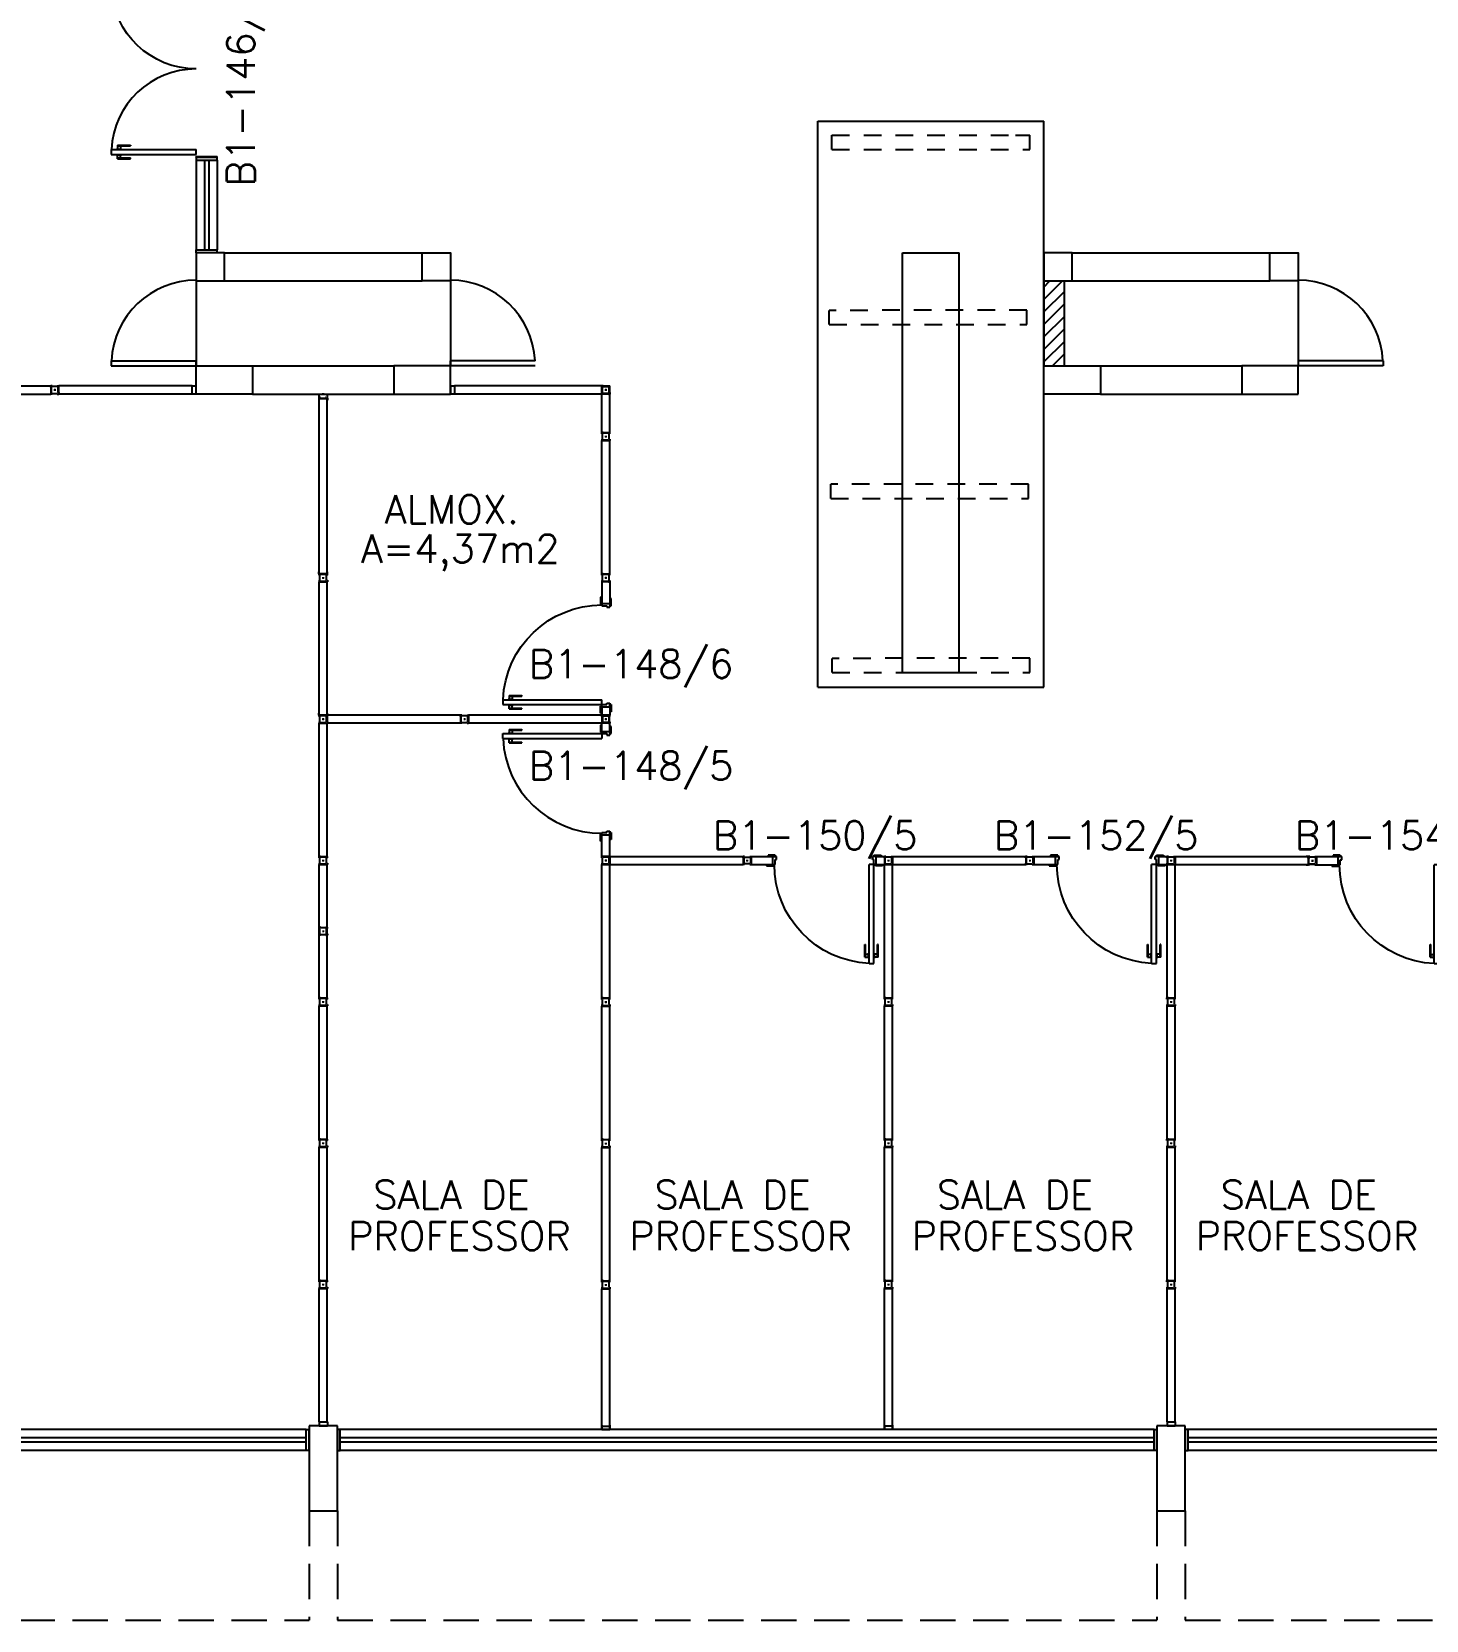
# Model space of a CAD drawing. Header units: millimetres. Extents: x 4436 to 4619, y 1272 to 1428.
# Drawn here: x 4582.28 to 4592.15, y 1329.53 to 1340.77 of the extents above; entities that cross this region are included whole.
import ezdxf

# ---------------------------------------------------------------- set-up
doc = ezdxf.new("R2010")
doc.units = ezdxf.units.MM
doc.linetypes.add('HIDDEN', pattern=[0.375, 0.25, -0.125])
doc.linetypes.add('HIDDEN2', pattern=[0.1875, 0.125, -0.0625])
for name, color, linetype in [('ALV', 2, 'Continuous'), ('ALVV', 1, 'Continuous'), ('BANCADA', 2, 'Continuous'), ('DIV', 2, 'Continuous'), ('DIV2', 2, 'Continuous'), ('ENDEREÇO', 2, 'Continuous'), ('ESTR', 3, 'Continuous'), ('JAN', 1, 'Continuous'), ('JANELA', 1, 'Continuous'), ('MACANETA', 2, 'Continuous'), ('PORTA', 2, 'Continuous'), ('PROJ', 1, 'HIDDEN'), ('TEXTO', 2, 'Continuous'), ('ÁREA', 2, 'Continuous')]:
    doc.layers.add(name, color=color, linetype=linetype)
doc.styles.add('UNB1-100', font='simplex.shx', dxfattribs={"height": 0.2})

# ---------------------------------------------------------------- blocks, each defined once
blk = doc.blocks.new('DIV10')
for p, q in [((-0.0051, 0), (0.0051, 0)), ((0, -0.0051), (0, 0.0051)), ((0.0285, 0.0285), (0.9715, 0.0285)), ((0.0285, -0.0285), (0.0285, 0.0285)), ((0.9715, -0.0285), (0.9715, 0.0285)), ((0.9949, 0), (1.0051, 0)), ((1, -0.0051), (1, 0.0051)), ((0.0285, -0.0285), (0.9715, -0.0285))]:
    blk.add_line(p, q)
blk = doc.blocks.new('IMTT')
for p, q in [((-0.005, 0), (0.005, 0)), ((0.029, 0.029), (0, 0.029)), ((0, -0.028), (0, 0.029)), ((0.029, -0.028), (0, -0.028))]:
    blk.add_line(p, q)
blk = doc.blocks.new('MTT')
for p, q in [((-0.029, 0.018), (-0.029, 0.029)), ((-0.019, 0.029), (-0.029, 0.029)), ((-0.024, 0.018), (-0.029, 0.018)), ((-0.024, 0.018), (-0.024, -0.019)), ((-0.019, 0.024), (-0.019, 0.029)), ((-0.019, 0.024), (0.018, 0.024)), ((-0.005, 0), (0.005, 0)), ((0, -0.005), (0, 0.005)), ((0.018, 0.024), (0.018, 0.029)), ((0.018, 0.029), (0.029, 0.029)), ((0.024, 0.018), (0.029, 0.018)), ((0.024, 0.018), (0.024, -0.019)), ((0.029, 0.018), (0.029, 0.029)), ((-0.029, -0.019), (-0.024, -0.019)), ((-0.029, -0.019), (-0.029, -0.029)), ((-0.019, -0.029), (-0.029, -0.029)), ((0.018, -0.024), (-0.019, -0.024)), ((-0.019, -0.024), (-0.019, -0.029)), ((0.018, -0.024), (0.018, -0.029)), ((0.018, -0.029), (0.029, -0.029)), ((0.029, -0.019), (0.024, -0.019)), ((0.029, -0.019), (0.029, -0.029))]:
    blk.add_line(p, q)
blk = doc.blocks.new('DIV12')
for p, q in [((-0.0051, 0), (0.0051, 0)), ((0, -0.0051), (0, 0.0051)), ((0.0285, 0.0285), (1.1715, 0.0285)), ((0.0285, -0.0285), (0.0285, 0.0285)), ((1.1715, -0.0285), (1.1715, 0.0285)), ((1.1949, 0), (1.2051, 0)), ((1.2, -0.0051), (1.2, 0.0051)), ((0.0285, -0.0285), (1.1715, -0.0285))]:
    blk.add_line(p, q)
blk = doc.blocks.new('DOOR70')
at = {"layer": 'MACANETA', "color": 1}
for p, q in [((-0.015, -0.565), (-0.01, -0.565)), ((-0.015, -0.655), (-0.015, -0.565)), ((-0.015, -0.655), (0.012, -0.655)), ((-0.01, -0.655), (-0.01, -0.565)), ((-0.01, -0.635), (0.012, -0.635)), ((0.012, -0.663), (0.012, -0.628)), ((0.012, -0.628), (0.015, -0.628)), ((0.012, -0.663), (0.015, -0.663)), ((0.053, -0.628), (0.05, -0.628)), ((0.053, -0.663), (0.05, -0.663)), ((0.053, -0.663), (0.053, -0.628)), ((0.075, -0.635), (0.053, -0.635)), ((0.08, -0.655), (0.053, -0.655)), ((0.08, -0.565), (0.075, -0.565)), ((0.075, -0.655), (0.075, -0.565)), ((0.08, -0.655), (0.08, -0.565))]:
    blk.add_line(p, q, dxfattribs=at)
at = {"layer": 'PORTA'}
for p, q in [((0.015, -0.7), (0.015, 0)), ((0.015, 0), (0.05, 0)), ((0.05, -0.7), (0.05, 0)), ((0.05, -0.7), (0.015, -0.7))]:
    blk.add_line(p, q, dxfattribs=at)
at = {"layer": 'PORTA', "color": 1}
blk.add_arc((0.02, 0), 0.7, 272.4563, 0, dxfattribs=at)
blk = doc.blocks.new('DOOR-60')
at = {"layer": 'MACANETA', "color": 1}
for p, q in [((-0.08, -0.555), (-0.08, -0.465)), ((-0.08, -0.465), (-0.075, -0.465)), ((-0.08, -0.555), (-0.053, -0.555)), ((-0.075, -0.555), (-0.075, -0.465)), ((-0.075, -0.535), (-0.053, -0.535)), ((-0.053, -0.528), (-0.05, -0.528)), ((-0.053, -0.563), (-0.053, -0.528)), ((-0.012, -0.528), (-0.015, -0.528)), ((-0.012, -0.563), (-0.012, -0.528)), ((0.01, -0.535), (-0.012, -0.535)), ((0.015, -0.555), (-0.012, -0.555)), ((0.01, -0.555), (0.01, -0.465)), ((0.015, -0.465), (0.01, -0.465)), ((0.015, -0.555), (0.015, -0.465)), ((-0.053, -0.563), (-0.05, -0.563)), ((-0.012, -0.563), (-0.015, -0.563))]:
    blk.add_line(p, q, dxfattribs=at)
at = {"layer": 'PORTA'}
for p, q in [((-0.05, -0.6), (-0.05, 0)), ((-0.015, 0), (-0.05, 0)), ((-0.015, -0.6), (-0.015, 0)), ((-0.05, -0.6), (-0.015, -0.6))]:
    blk.add_line(p, q, dxfattribs=at)
at = {"layer": 'PORTA', "color": 1}
blk.add_arc((-0.02, 0), 0.6, 180, 267.134, dxfattribs=at)

msp = doc.modelspace()

# ---------------------------------------------------------------- hatches: boundary and pattern name
at = {"layer": 'ALV'}
h = msp.add_hatch(dxfattribs=at)
h.set_pattern_fill('ANSI31', color=1, scale=0.5, style=0)
h.set_pattern_definition([(45, (4454.40055, 1309.63415), (-0.044194174, 0.044194174), [])])
h.paths.add_polyline_path([(4589.58956, 1339.00845), (4589.44441, 1339.00845), (4589.44441, 1338.40845), (4589.58956, 1338.40845)])

# ---------------------------------------------------------------- linework, layer by layer
for p, q in [((4586.34441, 1331.90185), (4586.34441, 1331.91205)), ((4588.34441, 1331.90335), (4588.34441, 1331.91355)), ((4586.33931, 1331.90695), (4586.34951, 1331.90695)), ((4588.33931, 1331.90845), (4588.34951, 1331.90845))]:
    msp.add_line(p, q)
for p, q in [((4583.44432, 1339.88844), (4583.59432, 1339.88844)), ((4583.44432, 1339.88345), (4583.44432, 1339.88844)), ((4583.44432, 1339.88345), (4583.59432, 1339.88345)), ((4583.59432, 1339.88345), (4583.59432, 1339.88844)), ((4583.59432, 1339.20845), (4583.44432, 1339.20845)), ((4583.64441, 1339.20845), (4585.04441, 1339.20845)), ((4583.64441, 1339.20845), (4585.04441, 1339.20845)), ((4589.64441, 1339.20845), (4591.04441, 1339.20845)), ((4583.64441, 1339.00845), (4585.04441, 1339.00845)), ((4583.64441, 1339.00845), (4585.04441, 1339.00845)), ((4589.44441, 1338.40845), (4589.44441, 1339.00845)), ((4589.44441, 1338.40845), (4589.44441, 1339.00845)), ((4589.64441, 1339.00845), (4591.04441, 1339.00845)), ((4583.84441, 1338.40845), (4584.84441, 1338.40845)), ((4583.84441, 1338.40845), (4584.84441, 1338.40845)), ((4589.84441, 1338.40845), (4590.84441, 1338.40845)), ((4583.84441, 1338.20845), (4584.84441, 1338.20845)), ((4583.84441, 1338.20845), (4584.84441, 1338.20845)), ((4589.84441, 1338.20845), (4590.84441, 1338.20845)), ((4584.24441, 1330.73345), (4584.24441, 1330.88345)), ((4584.24441, 1330.73345), (4584.24441, 1330.88345)), ((4584.44441, 1330.88345), (4584.44441, 1330.73345)), ((4584.44441, 1330.88345), (4584.44441, 1330.73345)), ((4590.24441, 1330.73345), (4590.24441, 1330.88345)), ((4590.44441, 1330.88345), (4590.44441, 1330.73345))]:
    msp.add_line(p, q, dxfattribs=at)
at = {"layer": 'ALV', "color": 2}
msp.add_line((4589.44441, 1339.00845), (4589.44441, 1338.40845), dxfattribs=at)
msp.add_line((4589.44441, 1339.00845), (4589.44441, 1338.40845), dxfattribs=at)
msp.add_line((4589.44441, 1339.00845), (4589.44441, 1338.40845), dxfattribs=at)
msp.add_line((4589.44441, 1339.00845), (4589.44441, 1338.40845), dxfattribs=at)
at = {"layer": 'ALV', "linetype": 'ByBlock'}
msp.add_line((4589.58956, 1338.40845), (4589.58956, 1339.00845), dxfattribs=at)
at = {"layer": 'BANCADA', "linetype": 'ByBlock'}
for p, q in [((4587.84441, 1336.13522), (4587.84441, 1340.13881)), ((4587.84441, 1336.13881), (4587.84441, 1340.13881)), ((4587.84441, 1340.13881), (4589.44441, 1340.13881)), ((4587.84441, 1340.13881), (4589.44441, 1340.13881)), ((4587.84441, 1340.13881), (4589.44441, 1340.13881)), ((4589.44441, 1336.13522), (4589.44441, 1340.13881)), ((4589.44441, 1336.13881), (4589.44441, 1340.13881)), ((4587.84441, 1336.13522), (4587.84441, 1340.00845)), ((4587.84441, 1336.13881), (4587.84441, 1340.00845)), ((4589.44441, 1336.13522), (4589.44441, 1340.00845)), ((4589.44441, 1336.13881), (4589.44441, 1340.00845)), ((4588.44441, 1336.23881), (4588.44441, 1339.20845)), ((4588.44441, 1336.23883), (4588.44441, 1339.20845)), ((4588.44441, 1336.23881), (4588.44441, 1339.20845)), ((4588.84441, 1336.23881), (4588.84441, 1339.20845)), ((4588.84441, 1336.23883), (4588.84441, 1339.20845)), ((4588.84441, 1336.23881), (4588.84441, 1339.20845)), ((4588.44441, 1336.23883), (4588.84441, 1336.23883)), ((4588.44441, 1336.23883), (4588.84441, 1336.23883)), ((4588.44441, 1336.23881), (4588.84441, 1336.23881)), ((4588.44441, 1336.23881), (4588.84441, 1336.23881)), ((4587.84441, 1336.13522), (4589.44441, 1336.13522)), ((4587.84441, 1336.13522), (4589.44441, 1336.13522))]:
    msp.add_line(p, q, dxfattribs=at)
at = {"layer": 'BANCADA'}
msp.add_line((4588.44441, 1339.20845), (4588.84441, 1339.20845), dxfattribs=at)
msp.add_line((4588.44441, 1339.20845), (4588.84441, 1339.20845), dxfattribs=at)
at = {"layer": 'DEFPOINTS', "color": 0, "linetype": 'ByBlock'}
for p in [(4591.24441, 1338.20845), (4590.34441, 1330.90845), (4590.34441, 1330.90845), (4590.34441, 1330.90845)]:
    msp.add_point(p, dxfattribs=at)
at = {"layer": 'DIV'}
for p, q in [((4585.24951, 1338.23695), (4585.23931, 1338.23695)), ((4585.24441, 1338.24205), (4585.24441, 1338.23185)), ((4585.27291, 1338.26545), (4585.27291, 1338.20845))]:
    msp.add_line(p, q, dxfattribs=at)
at = {"layer": 'DIV2'}
for p, q in [((4584.34951, 1338.20845), (4584.33931, 1338.20845)), ((4584.34951, 1338.20845), (4584.33931, 1338.20845)), ((4584.34441, 1338.20335), (4584.34441, 1338.21355)), ((4584.34441, 1338.20335), (4584.34441, 1338.21355)), ((4586.31591, 1338.26545), (4585.27291, 1338.26545)), ((4586.31591, 1338.20845), (4585.27291, 1338.20845)), ((4586.37291, 1338.20845), (4586.27291, 1338.20845)), ((4586.31591, 1338.26545), (4586.31591, 1338.20845)), ((4586.31591, 1337.93695), (4586.31591, 1338.26545)), ((4586.31591, 1338.26545), (4586.37291, 1338.26545)), ((4586.31591, 1338.25545), (4586.31591, 1338.26545)), ((4586.32591, 1338.26545), (4586.31591, 1338.26545)), ((4586.31591, 1338.26545), (4586.37291, 1338.26545)), ((4586.31591, 1338.25545), (4586.32091, 1338.25545)), ((4586.31591, 1338.21845), (4586.31591, 1338.20845)), ((4586.32091, 1338.21845), (4586.31591, 1338.21845)), ((4586.32591, 1338.20845), (4586.31591, 1338.20845)), ((4586.32091, 1338.21845), (4586.32091, 1338.25545)), ((4586.32591, 1338.26045), (4586.32591, 1338.26545)), ((4586.36291, 1338.26045), (4586.32591, 1338.26045)), ((4586.32591, 1338.21345), (4586.32591, 1338.20845)), ((4586.32591, 1338.21345), (4586.36291, 1338.21345)), ((4586.34951, 1338.23695), (4586.33931, 1338.23695)), ((4586.33931, 1338.23695), (4586.34951, 1338.23695)), ((4586.33947, 1338.23695), (4586.34936, 1338.23695)), ((4586.34441, 1338.24205), (4586.34441, 1338.23185)), ((4586.34441, 1338.23185), (4586.34441, 1338.24205)), ((4586.34441, 1338.24189), (4586.34441, 1338.23201)), ((4586.36291, 1338.26545), (4586.37291, 1338.26545)), ((4586.36291, 1338.26045), (4586.36291, 1338.26545)), ((4586.36291, 1338.21345), (4586.36291, 1338.20845)), ((4586.36291, 1338.20845), (4586.37291, 1338.20845)), ((4586.36291, 1338.20845), (4586.37291, 1338.20845)), ((4586.36791, 1338.21845), (4586.36791, 1338.25545)), ((4586.37291, 1338.25545), (4586.36791, 1338.25545)), ((4586.36791, 1338.21845), (4586.37291, 1338.21845)), ((4586.37291, 1337.93695), (4586.37291, 1338.26545)), ((4586.37291, 1338.25545), (4586.37291, 1338.26545)), ((4586.37291, 1338.24525), (4586.37291, 1338.25525)), ((4586.37291, 1338.21845), (4586.37291, 1338.20845)), ((4586.37291, 1338.21845), (4586.37291, 1338.20845)), ((4584.31391, 1338.17995), (4584.32591, 1338.17995)), ((4584.31391, 1338.17995), (4584.31391, 1338.16557)), ((4584.31391, 1338.17995), (4584.32591, 1338.17995)), ((4584.31391, 1338.17995), (4584.31391, 1338.16557)), ((4584.31591, 1338.16557), (4584.31391, 1338.16557)), ((4584.31591, 1338.16557), (4584.31391, 1338.16557)), ((4584.31591, 1336.93895), (4584.31591, 1338.17795)), ((4584.31591, 1338.17795), (4584.37291, 1338.17795)), ((4584.31591, 1336.93695), (4584.31591, 1338.17795)), ((4584.31591, 1338.17795), (4584.37291, 1338.17795)), ((4584.32791, 1338.18495), (4584.32591, 1338.18495)), ((4584.32591, 1338.18495), (4584.32591, 1338.17995)), ((4584.32791, 1338.18495), (4584.32591, 1338.18495)), ((4584.32591, 1338.18495), (4584.32591, 1338.17995)), ((4584.32791, 1338.18495), (4584.32791, 1338.17995)), ((4584.32791, 1338.18495), (4584.32791, 1338.17995)), ((4584.32791, 1338.17995), (4584.36091, 1338.17995)), ((4584.32791, 1338.17995), (4584.36091, 1338.17995)), ((4584.36291, 1338.18495), (4584.36091, 1338.18495)), ((4584.36091, 1338.18495), (4584.36091, 1338.17995)), ((4584.36291, 1338.18495), (4584.36091, 1338.18495)), ((4584.36091, 1338.18495), (4584.36091, 1338.17995)), ((4584.36291, 1338.18495), (4584.36291, 1338.17995)), ((4584.36291, 1338.18495), (4584.36291, 1338.17995)), ((4584.36291, 1338.17995), (4584.37491, 1338.17995)), ((4584.36291, 1338.17995), (4584.37491, 1338.17995)), ((4584.37291, 1336.93895), (4584.37291, 1338.17795)), ((4584.37291, 1336.93695), (4584.37291, 1338.17795)), ((4584.37491, 1338.16557), (4584.37291, 1338.16557)), ((4584.37491, 1338.16557), (4584.37291, 1338.16557)), ((4584.37491, 1338.17995), (4584.37491, 1338.16557)), ((4584.37491, 1338.17995), (4584.37491, 1338.16557)), ((4586.31591, 1337.93695), (4586.37291, 1337.93695)), ((4586.32591, 1337.93695), (4586.31591, 1337.93695)), ((4586.31591, 1337.92695), (4586.31591, 1337.93695)), ((4586.31591, 1337.93695), (4586.37291, 1337.93695)), ((4586.31591, 1337.92695), (4586.32091, 1337.92695)), ((4586.32091, 1337.88995), (4586.31591, 1337.88995)), ((4586.31591, 1337.88995), (4586.31591, 1337.87995)), ((4586.32591, 1337.87995), (4586.31591, 1337.87995)), ((4586.32091, 1337.88995), (4586.32091, 1337.92695)), ((4586.32591, 1337.93195), (4586.32591, 1337.93695)), ((4586.36291, 1337.93195), (4586.32591, 1337.93195)), ((4586.32591, 1337.88495), (4586.36291, 1337.88495)), ((4586.32591, 1337.88495), (4586.32591, 1337.87995)), ((4586.33931, 1337.90845), (4586.34951, 1337.90845)), ((4586.33947, 1337.90845), (4586.34936, 1337.90845)), ((4586.34441, 1337.90335), (4586.34441, 1337.91355)), ((4586.34441, 1337.91339), (4586.34441, 1337.90351)), ((4586.36291, 1337.93195), (4586.36291, 1337.93695)), ((4586.36291, 1337.93695), (4586.37291, 1337.93695)), ((4586.36291, 1337.88495), (4586.36291, 1337.87995)), ((4586.36291, 1337.87995), (4586.37291, 1337.87995)), ((4586.36791, 1337.88995), (4586.36791, 1337.92695)), ((4586.37291, 1337.92695), (4586.36791, 1337.92695)), ((4586.36791, 1337.88995), (4586.37291, 1337.88995)), ((4586.37291, 1337.92695), (4586.37291, 1337.93695)), ((4586.37291, 1337.88995), (4586.37291, 1337.87995)), ((4584.31391, 1336.93695), (4584.31391, 1336.95133)), ((4584.31591, 1336.95133), (4584.31391, 1336.95133)), ((4584.31391, 1336.93695), (4584.32591, 1336.93695)), ((4584.31591, 1336.93895), (4584.37291, 1336.93895)), ((4584.31591, 1336.93695), (4584.37291, 1336.93695)), ((4584.31591, 1336.92695), (4584.31591, 1336.93695)), ((4584.32591, 1336.93695), (4584.31591, 1336.93695)), ((4584.31591, 1336.92695), (4584.32091, 1336.92695)), ((4584.31591, 1336.88995), (4584.31591, 1336.87995)), ((4584.32091, 1336.88995), (4584.31591, 1336.88995)), ((4584.32591, 1336.87995), (4584.31591, 1336.87995)), ((4584.32091, 1336.88995), (4584.32091, 1336.92695)), ((4584.32591, 1336.93195), (4584.32591, 1336.93695)), ((4584.32591, 1336.93195), (4584.32591, 1336.93695)), ((4584.32791, 1336.93195), (4584.32591, 1336.93195)), ((4584.36291, 1336.93195), (4584.32591, 1336.93195)), ((4584.32591, 1336.88495), (4584.32591, 1336.87995)), ((4584.32591, 1336.88495), (4584.36291, 1336.88495)), ((4584.32791, 1336.93195), (4584.32791, 1336.93695)), ((4584.32791, 1336.93695), (4584.36091, 1336.93695)), ((4584.33931, 1336.90845), (4584.34951, 1336.90845)), ((4584.33947, 1336.90845), (4584.34936, 1336.90845)), ((4584.34441, 1336.90335), (4584.34441, 1336.91355)), ((4584.34441, 1336.91339), (4584.34441, 1336.90351)), ((4584.36091, 1336.93195), (4584.36091, 1336.93695)), ((4584.36291, 1336.93195), (4584.36091, 1336.93195)), ((4584.36291, 1336.93195), (4584.36291, 1336.93695)), ((4584.36291, 1336.93695), (4584.37491, 1336.93695)), ((4584.36291, 1336.93695), (4584.37291, 1336.93695)), ((4584.36291, 1336.93195), (4584.36291, 1336.93695)), ((4584.36291, 1336.88495), (4584.36291, 1336.87995)), ((4584.36291, 1336.87995), (4584.37291, 1336.87995)), ((4584.37291, 1336.92695), (4584.36791, 1336.92695)), ((4584.36791, 1336.88995), (4584.36791, 1336.92695)), ((4584.36791, 1336.88995), (4584.37291, 1336.88995)), ((4584.37491, 1336.95133), (4584.37291, 1336.95133)), ((4584.37291, 1336.92695), (4584.37291, 1336.93695)), ((4584.37291, 1336.88995), (4584.37291, 1336.87995)), ((4584.37491, 1336.93695), (4584.37491, 1336.95133)), ((4586.32591, 1336.93695), (4586.31591, 1336.93695)), ((4586.31591, 1336.92695), (4586.31591, 1336.93695)), ((4586.31591, 1336.93695), (4586.37291, 1336.93695)), ((4586.31591, 1336.92695), (4586.32091, 1336.92695)), ((4586.32091, 1336.88995), (4586.31591, 1336.88995)), ((4586.31591, 1336.88995), (4586.31591, 1336.87995)), ((4586.32591, 1336.87995), (4586.31591, 1336.87995)), ((4586.37291, 1336.87995), (4586.31591, 1336.87995)), ((4586.31591, 1336.87995), (4586.31591, 1336.72595)), ((4586.32091, 1336.88995), (4586.32091, 1336.92695)), ((4586.32591, 1336.93195), (4586.32591, 1336.93695)), ((4586.36291, 1336.93195), (4586.32591, 1336.93195)), ((4586.32591, 1336.88495), (4586.36291, 1336.88495)), ((4586.32591, 1336.88495), (4586.32591, 1336.87995)), ((4586.34951, 1336.90845), (4586.33931, 1336.90845)), ((4586.33947, 1336.90845), (4586.34936, 1336.90845)), ((4586.34441, 1336.91355), (4586.34441, 1336.90335)), ((4586.34441, 1336.91339), (4586.34441, 1336.90351)), ((4586.36291, 1336.93195), (4586.36291, 1336.93695)), ((4586.36291, 1336.93695), (4586.37291, 1336.93695)), ((4586.36291, 1336.88495), (4586.36291, 1336.87995)), ((4586.36291, 1336.87995), (4586.37291, 1336.87995)), ((4586.36791, 1336.88995), (4586.36791, 1336.92695)), ((4586.37291, 1336.92695), (4586.36791, 1336.92695)), ((4586.36791, 1336.88995), (4586.37291, 1336.88995)), ((4586.37291, 1336.92695), (4586.37291, 1336.93695)), ((4586.37291, 1336.88995), (4586.37291, 1336.87995)), ((4586.37291, 1336.87995), (4586.37291, 1336.72595)), ((4586.30591, 1336.77095), (4586.30591, 1336.72095)), ((4586.31591, 1336.77095), (4586.30591, 1336.77095)), ((4586.38291, 1336.76095), (4586.37291, 1336.76095)), ((4586.38291, 1336.71095), (4586.38291, 1336.76095)), ((4586.30591, 1336.72095), (4586.31591, 1336.72095)), ((4586.31591, 1336.72595), (4586.31591, 1336.72095)), ((4586.31591, 1336.72595), (4586.37291, 1336.72595)), ((4586.31591, 1336.72095), (4586.31591, 1336.71095)), ((4586.31591, 1336.71095), (4586.35091, 1336.71095)), ((4586.35091, 1336.71095), (4586.35091, 1336.70095)), ((4586.35091, 1336.70095), (4586.37291, 1336.70095)), ((4586.37291, 1336.72595), (4586.37291, 1336.71095)), ((4586.37291, 1336.71095), (4586.38291, 1336.71095)), ((4586.37291, 1336.70095), (4586.37291, 1336.71095)), ((4586.30591, 1336.00095), (4586.31591, 1336.00095)), ((4586.30591, 1335.95095), (4586.30591, 1336.00095)), ((4586.31591, 1336.01095), (4586.35091, 1336.01095)), ((4586.31591, 1336.00095), (4586.31591, 1336.01095)), ((4586.31591, 1335.99595), (4586.31591, 1336.00095)), ((4586.31591, 1335.99595), (4586.31591, 1335.93695)), ((4586.31591, 1335.99595), (4586.37291, 1335.99595)), ((4586.35091, 1336.02095), (4586.37291, 1336.02095)), ((4586.35091, 1336.01095), (4586.35091, 1336.02095)), ((4586.37291, 1336.02095), (4586.37291, 1336.01095)), ((4586.37291, 1335.99595), (4586.37291, 1336.01095)), ((4586.37291, 1336.01095), (4586.38291, 1336.01095)), ((4586.37291, 1335.99595), (4586.37291, 1335.93695)), ((4586.38291, 1335.96095), (4586.37291, 1335.96095)), ((4586.38291, 1336.01095), (4586.38291, 1335.96095)), ((4584.31391, 1335.93695), (4584.31391, 1335.95133)), ((4584.31591, 1335.95133), (4584.31391, 1335.95133)), ((4584.31391, 1335.93695), (4584.32591, 1335.93695)), ((4584.31591, 1335.93895), (4584.37291, 1335.93895)), ((4584.32591, 1335.93195), (4584.32591, 1335.93695)), ((4584.32791, 1335.93195), (4584.32591, 1335.93195)), ((4584.32791, 1335.93195), (4584.32791, 1335.93695)), ((4584.32791, 1335.93695), (4584.36091, 1335.93695)), ((4584.33931, 1335.90845), (4584.34951, 1335.90845)), ((4584.34441, 1335.90335), (4584.34441, 1335.91355)), ((4584.36091, 1335.93195), (4584.36091, 1335.93695)), ((4584.36291, 1335.93195), (4584.36091, 1335.93195)), ((4584.36291, 1335.93195), (4584.36291, 1335.93695)), ((4584.36291, 1335.93695), (4584.37491, 1335.93695)), ((4584.37491, 1335.95133), (4584.37291, 1335.95133)), ((4584.37491, 1335.93695), (4584.37491, 1335.95133)), ((4586.31591, 1335.95095), (4586.30591, 1335.95095)), ((4586.30591, 1335.86595), (4586.30591, 1335.81595)), ((4586.31591, 1335.86595), (4586.30591, 1335.86595)), ((4586.37291, 1335.93695), (4586.31591, 1335.93695)), ((4586.37291, 1335.87995), (4586.31591, 1335.87995)), ((4586.31591, 1335.82095), (4586.31591, 1335.87995)), ((4586.34951, 1335.90845), (4586.33931, 1335.90845)), ((4586.34951, 1335.90845), (4586.33931, 1335.90845)), ((4586.34441, 1335.90335), (4586.34441, 1335.91355)), ((4586.34441, 1335.91355), (4586.34441, 1335.90335)), ((4586.37291, 1335.82095), (4586.37291, 1335.87995)), ((4586.38291, 1335.85595), (4586.37291, 1335.85595)), ((4586.38291, 1335.80595), (4586.38291, 1335.85595)), ((4586.30591, 1335.81595), (4586.31591, 1335.81595)), ((4586.31591, 1335.82095), (4586.31591, 1335.81595)), ((4586.31591, 1335.82095), (4586.37291, 1335.82095)), ((4586.31591, 1335.81595), (4586.31591, 1335.80595)), ((4586.31591, 1335.80595), (4586.35091, 1335.80595)), ((4586.35091, 1335.80595), (4586.35091, 1335.79595)), ((4586.35091, 1335.79595), (4586.37291, 1335.79595)), ((4586.37291, 1335.82095), (4586.37291, 1335.80595)), ((4586.37291, 1335.80595), (4586.38291, 1335.80595)), ((4586.37291, 1335.79595), (4586.37291, 1335.80595)), ((4586.30591, 1335.09595), (4586.31591, 1335.09595)), ((4586.30591, 1335.04595), (4586.30591, 1335.09595)), ((4586.31591, 1335.10595), (4586.35091, 1335.10595)), ((4586.31591, 1335.09595), (4586.31591, 1335.10595)), ((4586.31591, 1335.09095), (4586.31591, 1335.09595)), ((4586.31591, 1334.93695), (4586.31591, 1335.09095)), ((4586.31591, 1335.09095), (4586.37291, 1335.09095)), ((4586.35091, 1335.11595), (4586.37291, 1335.11595)), ((4586.35091, 1335.10595), (4586.35091, 1335.11595)), ((4586.37291, 1335.11595), (4586.37291, 1335.10595)), ((4586.37291, 1335.09095), (4586.37291, 1335.10595)), ((4586.37291, 1335.10595), (4586.38291, 1335.10595)), ((4586.37291, 1334.93695), (4586.37291, 1335.09095)), ((4586.38291, 1335.10595), (4586.38291, 1335.05595)), ((4586.31591, 1335.04595), (4586.30591, 1335.04595)), ((4586.38291, 1335.05595), (4586.37291, 1335.05595)), ((4587.49191, 1334.94695), (4587.49191, 1334.93695)), ((4587.54191, 1334.94695), (4587.49191, 1334.94695)), ((4587.54191, 1334.93695), (4587.54191, 1334.94695)), ((4588.24191, 1334.94695), (4588.29191, 1334.94695)), ((4588.24191, 1334.93695), (4588.24191, 1334.94695)), ((4588.29191, 1334.94695), (4588.29191, 1334.93695)), ((4589.49191, 1334.94695), (4589.49191, 1334.93695)), ((4589.54191, 1334.94695), (4589.49191, 1334.94695)), ((4589.54191, 1334.93695), (4589.54191, 1334.94695)), ((4590.24191, 1334.94695), (4590.29191, 1334.94695)), ((4590.24191, 1334.93695), (4590.24191, 1334.94695)), ((4590.29191, 1334.94695), (4590.29191, 1334.93695)), ((4591.49191, 1334.94545), (4591.49191, 1334.93545)), ((4591.54191, 1334.94545), (4591.49191, 1334.94545)), ((4591.54191, 1334.93545), (4591.54191, 1334.94545)), ((4586.37291, 1334.93695), (4586.31591, 1334.93695)), ((4586.34951, 1334.90845), (4586.33931, 1334.90845)), ((4586.34441, 1334.90335), (4586.34441, 1334.91355)), ((4587.33931, 1334.90845), (4587.34951, 1334.90845)), ((4587.34441, 1334.91355), (4587.34441, 1334.90335)), ((4587.37291, 1334.93695), (4587.52691, 1334.93695)), ((4587.37291, 1334.93695), (4587.37291, 1334.87995)), ((4587.37291, 1334.87995), (4587.52691, 1334.87995)), ((4587.48191, 1334.87995), (4587.48191, 1334.86995)), ((4587.48191, 1334.86995), (4587.53191, 1334.86995)), ((4587.52691, 1334.93695), (4587.54191, 1334.93695)), ((4587.52691, 1334.87995), (4587.52691, 1334.93695)), ((4587.52691, 1334.87995), (4587.53191, 1334.87995)), ((4587.53191, 1334.87995), (4587.54191, 1334.87995)), ((4587.53191, 1334.86995), (4587.53191, 1334.87995)), ((4587.55191, 1334.93695), (4587.54191, 1334.93695)), ((4587.54191, 1334.91495), (4587.55191, 1334.91495)), ((4587.54191, 1334.87995), (4587.54191, 1334.91495)), ((4587.55191, 1334.91495), (4587.55191, 1334.93695)), ((4588.23191, 1334.93695), (4588.24191, 1334.93695)), ((4588.23191, 1334.91495), (4588.23191, 1334.93695)), ((4588.24191, 1334.91495), (4588.23191, 1334.91495)), ((4588.25691, 1334.93695), (4588.24191, 1334.93695)), ((4588.24191, 1334.87995), (4588.24191, 1334.91495)), ((4588.25191, 1334.87995), (4588.24191, 1334.87995)), ((4588.25691, 1334.87995), (4588.25191, 1334.87995)), ((4588.25191, 1334.86995), (4588.25191, 1334.87995)), ((4588.30191, 1334.86995), (4588.25191, 1334.86995)), ((4588.25691, 1334.93695), (4588.31591, 1334.93695)), ((4588.25691, 1334.87995), (4588.25691, 1334.93695)), ((4588.25691, 1334.87995), (4588.31591, 1334.87995)), ((4588.30191, 1334.87995), (4588.30191, 1334.86995)), ((4588.31591, 1334.93695), (4588.31591, 1334.87995)), ((4588.33931, 1334.90845), (4588.34951, 1334.90845)), ((4588.34441, 1334.91355), (4588.34441, 1334.90335)), ((4589.33931, 1334.90845), (4589.34951, 1334.90845)), ((4589.34441, 1334.91355), (4589.34441, 1334.90335)), ((4589.37291, 1334.93695), (4589.52691, 1334.93695)), ((4589.37291, 1334.93695), (4589.37291, 1334.87995)), ((4589.37291, 1334.87995), (4589.52691, 1334.87995)), ((4589.48191, 1334.87995), (4589.48191, 1334.86995)), ((4589.48191, 1334.86995), (4589.53191, 1334.86995)), ((4589.52691, 1334.93695), (4589.54191, 1334.93695)), ((4589.52691, 1334.87995), (4589.52691, 1334.93695)), ((4589.52691, 1334.87995), (4589.53191, 1334.87995)), ((4589.53191, 1334.87995), (4589.54191, 1334.87995)), ((4589.53191, 1334.86995), (4589.53191, 1334.87995)), ((4589.55191, 1334.93695), (4589.54191, 1334.93695)), ((4589.54191, 1334.91495), (4589.55191, 1334.91495)), ((4589.54191, 1334.87995), (4589.54191, 1334.91495)), ((4589.55191, 1334.91495), (4589.55191, 1334.93695)), ((4590.23191, 1334.93695), (4590.24191, 1334.93695)), ((4590.23191, 1334.91495), (4590.23191, 1334.93695)), ((4590.24191, 1334.91495), (4590.23191, 1334.91495)), ((4590.25691, 1334.93695), (4590.24191, 1334.93695)), ((4590.24191, 1334.87995), (4590.24191, 1334.91495)), ((4590.25191, 1334.87995), (4590.24191, 1334.87995)), ((4590.25691, 1334.87995), (4590.25191, 1334.87995)), ((4590.25191, 1334.86995), (4590.25191, 1334.87995)), ((4590.30191, 1334.86995), (4590.25191, 1334.86995)), ((4590.25691, 1334.93695), (4590.31591, 1334.93695)), ((4590.25691, 1334.87995), (4590.25691, 1334.93695)), ((4590.25691, 1334.87995), (4590.31591, 1334.87995)), ((4590.30191, 1334.87995), (4590.30191, 1334.86995)), ((4590.31591, 1334.93695), (4590.31591, 1334.87995)), ((4590.33931, 1334.90845), (4590.34951, 1334.90845)), ((4590.34441, 1334.91355), (4590.34441, 1334.90335)), ((4591.30153, 1334.93545), (4591.30153, 1334.93745)), ((4591.31591, 1334.93745), (4591.30153, 1334.93745)), ((4591.30153, 1334.87645), (4591.30153, 1334.87845)), ((4591.31591, 1334.87645), (4591.30153, 1334.87645)), ((4591.31391, 1334.93545), (4591.31391, 1334.87845)), ((4591.31591, 1334.93745), (4591.31591, 1334.92545)), ((4591.32091, 1334.92545), (4591.31591, 1334.92545)), ((4591.31591, 1334.92345), (4591.31591, 1334.89045)), ((4591.32091, 1334.92345), (4591.31591, 1334.92345)), ((4591.32091, 1334.89045), (4591.31591, 1334.89045)), ((4591.31591, 1334.88845), (4591.31591, 1334.87645)), ((4591.32091, 1334.88845), (4591.31591, 1334.88845)), ((4591.32091, 1334.92345), (4591.32091, 1334.92545)), ((4591.32091, 1334.88845), (4591.32091, 1334.89045)), ((4591.33931, 1334.90695), (4591.34951, 1334.90695)), ((4591.34441, 1334.91205), (4591.34441, 1334.90185)), ((4591.37291, 1334.93545), (4591.52691, 1334.93545)), ((4591.37291, 1334.93545), (4591.37291, 1334.87845)), ((4591.37291, 1334.87845), (4591.52691, 1334.87845)), ((4591.48191, 1334.87845), (4591.48191, 1334.86845)), ((4591.48191, 1334.86845), (4591.53191, 1334.86845)), ((4591.52691, 1334.93545), (4591.54191, 1334.93545)), ((4591.52691, 1334.87845), (4591.52691, 1334.93545)), ((4591.52691, 1334.87845), (4591.53191, 1334.87845)), ((4591.53191, 1334.87845), (4591.54191, 1334.87845)), ((4591.53191, 1334.86845), (4591.53191, 1334.87845)), ((4591.55191, 1334.93545), (4591.54191, 1334.93545)), ((4591.54191, 1334.91345), (4591.55191, 1334.91345)), ((4591.54191, 1334.87845), (4591.54191, 1334.91345)), ((4591.55191, 1334.91345), (4591.55191, 1334.93545)), ((4586.31591, 1330.88345), (4586.31591, 1331.87845)), ((4586.31591, 1331.87845), (4586.37291, 1331.87845)), ((4586.37291, 1330.88345), (4586.37291, 1331.87845)), ((4588.31591, 1330.88495), (4588.31591, 1331.87995)), ((4588.31591, 1331.87995), (4588.37291, 1331.87995)), ((4588.37303, 1330.88768), (4588.37303, 1331.88268)), ((4586.31591, 1330.90695), (4586.37291, 1330.90695)), ((4588.31591, 1330.90845), (4588.37291, 1330.90845))]:
    msp.add_line(p, q, dxfattribs=at)
at = {"layer": 'ESTR'}
for p, q in [((4584.24441, 1330.90845), (4584.24441, 1330.30845)), ((4584.44441, 1330.90845), (4584.24441, 1330.90845)), ((4584.24441, 1330.90845), (4584.24441, 1330.30845)), ((4584.44441, 1330.90845), (4584.24441, 1330.90845)), ((4584.44441, 1330.30845), (4584.44441, 1330.90845)), ((4584.44441, 1330.30845), (4584.44441, 1330.90845)), ((4590.44441, 1330.90845), (4590.24441, 1330.90845)), ((4590.24441, 1330.90845), (4590.24441, 1330.30845)), ((4590.44441, 1330.90845), (4590.24441, 1330.90845)), ((4590.44441, 1330.30845), (4590.44441, 1330.90845)), ((4584.24441, 1330.30845), (4584.44441, 1330.30845)), ((4584.24441, 1330.30845), (4584.44441, 1330.30845)), ((4590.24441, 1330.30845), (4590.44441, 1330.30845))]:
    msp.add_line(p, q, dxfattribs=at)
for points in [[(4583.64441, 1339.00845), (4583.64441, 1339.20845), (4583.44441, 1339.20845), (4583.44441, 1339.00845)], [(4583.64441, 1339.00845), (4583.64441, 1339.20845), (4583.44441, 1339.20845), (4583.44441, 1339.00845)], [(4585.04441, 1339.00845), (4585.04441, 1339.20845), (4585.24441, 1339.20845), (4585.24441, 1339.00845)], [(4589.64441, 1339.00845), (4589.64441, 1339.20845), (4589.44441, 1339.20845), (4589.44441, 1339.00845)], [(4591.04441, 1339.00845), (4591.04441, 1339.20845), (4591.24441, 1339.20845), (4591.24441, 1339.00845)], [(4583.44441, 1338.20845), (4583.44441, 1338.40845), (4583.84441, 1338.40845), (4583.84441, 1338.20845)], [(4583.44441, 1338.20845), (4583.44441, 1338.40845), (4583.84441, 1338.40845), (4583.84441, 1338.20845)], [(4585.24441, 1338.20845), (4585.24441, 1338.40845), (4584.84441, 1338.40845), (4584.84441, 1338.20845)], [(4589.44441, 1338.20845), (4589.44441, 1338.40845), (4589.84441, 1338.40845), (4589.84441, 1338.20845)], [(4591.24441, 1338.20845), (4591.24441, 1338.40845), (4590.84441, 1338.40845), (4590.84441, 1338.20845)]]:
    msp.add_lwpolyline(points, close=True, dxfattribs=at)
at = {"layer": 'JAN', "color": 3}
for p, q in [((4583.44432, 1339.88345), (4583.44432, 1339.86345)), ((4583.44432, 1339.86345), (4583.59432, 1339.86345)), ((4583.59432, 1339.86345), (4583.59432, 1339.88345)), ((4583.44432, 1339.20845), (4583.44432, 1339.22845)), ((4583.44432, 1339.22845), (4583.59432, 1339.22845)), ((4583.59432, 1339.20845), (4583.59432, 1339.22845)), ((4584.22441, 1330.73345), (4584.22441, 1330.88345)), ((4584.22441, 1330.88345), (4584.24441, 1330.88345)), ((4584.46441, 1330.88345), (4584.44441, 1330.88345)), ((4584.46441, 1330.73345), (4584.46441, 1330.88345)), ((4590.22441, 1330.88345), (4590.24441, 1330.88345)), ((4590.22441, 1330.73345), (4590.22441, 1330.88345)), ((4590.22441, 1330.88345), (4590.24441, 1330.88345)), ((4590.46441, 1330.88345), (4590.44441, 1330.88345)), ((4590.46441, 1330.88345), (4590.44441, 1330.88345)), ((4590.46441, 1330.73345), (4590.46441, 1330.88345)), ((4584.24441, 1330.73345), (4584.22441, 1330.73345)), ((4584.44441, 1330.73345), (4584.46441, 1330.73345)), ((4590.24441, 1330.73345), (4590.22441, 1330.73345)), ((4590.44441, 1330.73345), (4590.46441, 1330.73345))]:
    msp.add_line(p, q, dxfattribs=at)
at = {"layer": 'JANELA', "color": 1}
for p, q in [((4583.44432, 1339.86345), (4583.44432, 1339.22845)), ((4583.50432, 1339.86345), (4583.50432, 1339.22845)), ((4583.53432, 1339.86345), (4583.53432, 1339.22845)), ((4583.59432, 1339.86345), (4583.59432, 1339.22845)), ((4584.22441, 1330.88345), (4578.46441, 1330.88345)), ((4584.22441, 1330.82345), (4578.46441, 1330.82345)), ((4584.22441, 1330.79345), (4578.46441, 1330.79345)), ((4584.22441, 1330.73345), (4584.22441, 1330.88345)), ((4584.22441, 1330.88345), (4584.24441, 1330.88345)), ((4584.46441, 1330.88345), (4584.44441, 1330.88345)), ((4590.22441, 1330.88345), (4584.46441, 1330.88345)), ((4584.46441, 1330.73345), (4584.46441, 1330.88345)), ((4590.22441, 1330.88345), (4584.46441, 1330.88345)), ((4590.22441, 1330.82345), (4584.46441, 1330.82345)), ((4590.22441, 1330.82345), (4584.46441, 1330.82345)), ((4590.22441, 1330.79345), (4584.46441, 1330.79345)), ((4590.22441, 1330.79345), (4584.46441, 1330.79345)), ((4596.22441, 1330.88345), (4590.46441, 1330.88345)), ((4596.22441, 1330.82345), (4590.46441, 1330.82345)), ((4596.22441, 1330.79345), (4590.46441, 1330.79345)), ((4584.22441, 1330.73345), (4578.46441, 1330.73345)), ((4584.24441, 1330.73345), (4584.22441, 1330.73345)), ((4584.44441, 1330.73345), (4584.46441, 1330.73345)), ((4590.22441, 1330.73345), (4584.46441, 1330.73345)), ((4590.22441, 1330.73345), (4584.46441, 1330.73345)), ((4596.22441, 1330.73345), (4590.46441, 1330.73345))]:
    msp.add_line(p, q, dxfattribs=at)
at = {"layer": 'PORTA', "color": 2}
for p, q in [((4583.44441, 1339.00845), (4583.44441, 1338.40845)), ((4583.44441, 1339.00845), (4583.44441, 1338.40845)), ((4583.44441, 1339.00845), (4583.44441, 1338.40845)), ((4583.44441, 1339.00845), (4583.44441, 1338.40845)), ((4585.24441, 1339.00845), (4585.24441, 1338.40845)), ((4585.24441, 1339.00845), (4585.24441, 1338.40845)), ((4591.24441, 1339.00845), (4591.24441, 1338.40845))]:
    msp.add_line(p, q, dxfattribs=at)
at = {"layer": 'PORTA'}
for p, q in [((4582.84441, 1338.44345), (4583.44441, 1338.44345)), ((4582.84441, 1338.44345), (4582.84441, 1338.40845)), ((4582.84441, 1338.44345), (4582.84441, 1338.40845)), ((4582.84441, 1338.44345), (4583.44441, 1338.44345)), ((4582.84441, 1338.44345), (4583.44441, 1338.44345)), ((4582.84441, 1338.44345), (4583.44441, 1338.44345)), ((4582.84441, 1338.44345), (4582.84441, 1338.40845)), ((4582.84441, 1338.44345), (4582.84441, 1338.40845)), ((4583.44441, 1338.40845), (4583.44441, 1338.44345)), ((4583.44441, 1338.40845), (4583.44441, 1338.44345)), ((4583.44441, 1338.40845), (4583.44441, 1338.44345)), ((4583.44441, 1338.40845), (4583.44441, 1338.44345)), ((4585.84442, 1338.44345), (4585.24441, 1338.44345)), ((4585.24441, 1338.40845), (4585.24441, 1338.44345)), ((4585.24441, 1338.40845), (4585.24441, 1338.44345)), ((4591.84442, 1338.44345), (4591.24441, 1338.44345)), ((4591.84442, 1338.44345), (4591.84442, 1338.40845)), ((4582.84441, 1338.40845), (4583.44441, 1338.40845)), ((4582.84441, 1338.40845), (4583.44441, 1338.40845)), ((4582.84441, 1338.40845), (4583.44441, 1338.40845)), ((4582.84441, 1338.40845), (4583.44441, 1338.40845)), ((4585.84442, 1338.40845), (4585.24441, 1338.40845)), ((4591.84442, 1338.40845), (4591.24441, 1338.40845))]:
    msp.add_line(p, q, dxfattribs=at)
at = {"layer": 'PORTA', "color": 1}
for centre, start, end in [((4583.44441, 1338.41345), 90, 177.134009), ((4583.44441, 1338.41345), 90, 177.134009), ((4583.44441, 1338.41345), 90, 177.134009), ((4583.44441, 1338.41345), 90, 177.134009), ((4585.24441, 1338.41345), 2.865991, 90), ((4591.24441, 1338.41345), 2.865991, 90)]:
    msp.add_arc(centre, 0.60001, start, end, dxfattribs=at)
at = {"layer": 'PROJ', "color": 1, "linetype": 'HIDDEN2'}
for p, q in [((4587.94441, 1339.93774), (4587.94441, 1340.03881)), ((4589.34441, 1339.93774), (4589.34441, 1340.03881)), ((4587.94441, 1339.93774), (4589.34441, 1339.93774)), ((4589.32372, 1338.80197), (4587.92372, 1338.80011)), ((4587.92372, 1338.70078), (4587.92372, 1338.80011)), ((4589.32372, 1338.70078), (4589.32372, 1338.80197)), ((4587.92372, 1338.70078), (4589.32372, 1338.70078)), ((4589.33627, 1337.57171), (4587.93627, 1337.56985)), ((4587.93627, 1337.47051), (4587.93627, 1337.56985)), ((4589.33627, 1337.47051), (4589.33627, 1337.57171)), ((4587.93627, 1337.47051), (4589.33627, 1337.47051)), ((4589.34578, 1336.34003), (4587.94578, 1336.33816)), ((4589.34578, 1336.34003), (4587.94578, 1336.33816)), ((4587.94578, 1336.23883), (4587.94578, 1336.33816)), ((4587.94578, 1336.23883), (4587.94578, 1336.33816)), ((4589.34578, 1336.23883), (4589.34578, 1336.34003)), ((4589.34578, 1336.23883), (4589.34578, 1336.34003)), ((4587.94578, 1336.23883), (4589.34578, 1336.23883)), ((4587.94578, 1336.23883), (4589.34578, 1336.23883))]:
    msp.add_line(p, q, dxfattribs=at)
at = {"layer": 'PROJ', "linetype": 'HIDDEN2'}
for p in [(4587.94441, 1340.03881), (4589.24441, 1340.03881)]:
    msp.add_line(p, (4589.34441, 1340.03881), dxfattribs=at)
at = {"layer": 'PROJ'}
for p, q in [((4584.24441, 1330.30845), (4584.24441, 1329.53345)), ((4584.24441, 1330.30845), (4584.24441, 1329.53345)), ((4584.44441, 1330.30845), (4584.44441, 1329.53345)), ((4584.44441, 1330.30845), (4584.44441, 1329.53345)), ((4590.24441, 1330.30845), (4590.24441, 1329.53345)), ((4590.44441, 1330.30845), (4590.44441, 1329.53345)), ((4578.44441, 1329.53345), (4584.24441, 1329.53345)), ((4584.44441, 1329.53345), (4590.24441, 1329.53345)), ((4584.44441, 1329.53345), (4590.24441, 1329.53345)), ((4590.44441, 1329.53345), (4596.24441, 1329.53345))]:
    msp.add_line(p, q, dxfattribs=at)

# ---------------------------------------------------------------- block references
at = {"layer": 'ALVV', "xscale": -1}
for p, rotation in [((4586.31591, 1335.99595), 269.9999999948553), ((4588.25691, 1334.87995), 359.9999999948553), ((4590.25691, 1334.87995), 359.9999999948553), ((4592.25691, 1334.87845), 359.9999999948553)]:
    msp.add_blockref('DOOR70', p, dxfattribs=dict(at, rotation=rotation))
at = {"layer": 'ALVV', "rotation": 270}
msp.add_blockref('DOOR70', (4586.31591, 1335.82095), dxfattribs=at)
at = {"layer": 'DIV', "xscale": -1, "rotation": 180}
msp.add_blockref('IMTT', (4585.24441, 1338.23695), dxfattribs=at)
at = {"layer": 'DIV2', "xscale": -1}
for name, p, rotation in [('DIV12', (4581.24441, 1338.23695), 180), ('MTT', (4582.44441, 1338.23695), 180), ('MTT', (4582.44441, 1338.23695), 180), ('DIV10', (4586.34441, 1336.90845), 270), ('MTT', (4584.34441, 1336.90845), 180), ('DIV10', (4584.34441, 1335.90845), 270), ('DIV10', (4584.34441, 1335.90845), 270), ('MTT', (4584.34441, 1335.90845), 180), ('MTT', (4584.34441, 1335.90845), 180), ('MTT', (4584.34441, 1335.90845), 180), ('MTT', (4584.34441, 1335.90845), 180), ('DIV10', (4584.34441, 1334.90845), 270), ('DIV10', (4584.34441, 1334.90845), 270), ('MTT', (4585.34441, 1335.90845), 180), ('MTT', (4585.34441, 1335.90845), 180), ('MTT', (4586.34441, 1335.90845), 180), ('MTT', (4584.34441, 1334.90845), 180), ('MTT', (4584.34441, 1334.90845), 180), ('MTT', (4584.34441, 1334.90845), 180), ('MTT', (4584.34441, 1334.90845), 180), ('MTT', (4584.34441, 1334.90845), 180), ('MTT', (4584.34441, 1334.90845), 180), ('DIV10', (4584.34441, 1333.90845), 270), ('DIV10', (4584.34441, 1333.90845), 270), ('DIV10', (4584.34441, 1333.90845), 270), ('MTT', (4586.34441, 1334.90845), 180), ('MTT', (4586.34441, 1334.90845), 180), ('DIV10', (4586.34441, 1333.90845), 270), ('DIV10', (4586.34441, 1334.90845), 180), ('MTT', (4588.34441, 1334.90845), 180), ('DIV10', (4588.34441, 1333.90845), 270), ('DIV10', (4588.34441, 1334.90845), 180), ('MTT', (4589.34441, 1334.90845), 180), ('MTT', (4590.34441, 1334.90845), 180), ('MTT', (4590.34441, 1334.90845), 180), ('MTT', (4590.34441, 1334.90845), 180), ('MTT', (4590.34441, 1334.90845), 180), ('DIV10', (4590.34441, 1333.90845), 270), ('DIV10', (4590.34441, 1333.90845), 270), ('DIV10', (4590.34441, 1333.90845), 270), ('DIV10', (4590.34441, 1334.90845), 180), ('MTT', (4591.34441, 1334.90845), 180), ('MTT', (4591.34441, 1334.90695), 180), ('MTT', (4584.34441, 1334.40845), 180), ('MTT', (4584.34441, 1333.90845), 180), ('MTT', (4584.34441, 1333.90845), 180), ('MTT', (4586.34441, 1333.90695), 180), ('MTT', (4586.34441, 1333.90695), 180), ('MTT', (4588.34441, 1333.90845), 180), ('MTT', (4590.34441, 1333.90845), 180), ('MTT', (4590.34441, 1333.90845), 180), ('MTT', (4590.34441, 1333.90845), 180), ('MTT', (4590.34441, 1333.90845), 180), ('DIV10', (4584.34441, 1332.90845), 270), ('DIV10', (4584.34441, 1332.90845), 270), ('DIV10', (4584.34441, 1332.90845), 270), ('DIV10', (4586.34441, 1332.90695), 270), ('DIV10', (4588.34441, 1332.90845), 270), ('DIV10', (4590.34441, 1332.90845), 270), ('DIV10', (4590.34441, 1332.90845), 270), ('MTT', (4584.34441, 1332.90845), 180), ('MTT', (4584.34441, 1332.90845), 180), ('MTT', (4586.34441, 1332.90695), 180), ('MTT', (4588.34441, 1332.90845), 180), ('MTT', (4590.34441, 1332.90845), 180), ('MTT', (4590.34441, 1332.90845), 180), ('DIV10', (4584.34441, 1331.90845), 270), ('DIV10', (4584.34441, 1331.90845), 270), ('DIV10', (4584.34441, 1331.90845), 270), ('DIV10', (4586.34441, 1331.90695), 270), ('DIV10', (4588.34441, 1331.90845), 270), ('DIV10', (4590.34441, 1331.90845), 270), ('DIV10', (4590.34441, 1331.90845), 270), ('MTT', (4584.34441, 1331.90845), 180), ('MTT', (4584.34441, 1331.90845), 180), ('DIV10', (4584.34441, 1330.90845), 270), ('DIV10', (4584.34441, 1330.90845), 270), ('DIV10', (4584.34441, 1330.90845), 270), ('MTT', (4586.34441, 1331.90695), 180), ('MTT', (4588.34441, 1331.90845), 180), ('MTT', (4590.34441, 1331.90845), 180), ('MTT', (4590.34441, 1331.90845), 180), ('DIV10', (4590.34441, 1330.90845), 270), ('DIV10', (4590.34441, 1330.90845), 270), ('IMTT', (4584.34441, 1330.90845), 270), ('IMTT', (4584.34441, 1330.90845), 270), ('IMTT', (4586.34441, 1330.88345), 270), ('IMTT', (4588.34441, 1330.88495), 270), ('IMTT', (4590.34441, 1330.90845), 270), ('IMTT', (4590.34441, 1330.90845), 270)]:
    msp.add_blockref(name, p, dxfattribs=dict(at, rotation=rotation))
for name in ['DIV10', 'DIV10', 'IMTT', 'IMTT']:
    msp.add_blockref(name, (4583.44441, 1338.23695), dxfattribs=at)
at = {"layer": 'DIV2'}
for name, p, rotation in [('IMTT', (4584.34441, 1338.20845), 270), ('IMTT', (4584.34441, 1338.20845), 270), ('DIV10', (4585.34441, 1335.90845), 180), ('DIV10', (4586.34441, 1335.90845), 180)]:
    msp.add_blockref(name, p, dxfattribs=dict(at, rotation=rotation))
for p in [(4586.34441, 1335.90845), (4587.34441, 1334.90845)]:
    msp.add_blockref('MTT', p, dxfattribs=at)
at = {"layer": 'PORTA', "xscale": -1, "rotation": 269.9999999974277}
msp.add_blockref('DOOR-60', (4583.44432, 1341.12845), dxfattribs=at)
at = {"layer": 'PORTA', "rotation": 270.0000000025723}
msp.add_blockref('DOOR-60', (4583.44432, 1339.88844), dxfattribs=at)

# ---------------------------------------------------------------- texts
at = {"layer": 'ENDEREÇO', "style": 'UNB1-100'}
msp.add_text('B1-146/10', height=0.2, rotation=90, dxfattribs=at).set_placement((4583.86116, 1339.678))
for s, p in [('B1-148/6', (4585.79823, 1336.19939)), ('B1-148/5', (4585.79823, 1335.47834)), ('B1-150/5', (4587.10063, 1334.98591)), ('B1-152/5', (4589.08944, 1334.98591)), ('B1-154/5', (4591.21905, 1334.98591))]:
    msp.add_text(s, height=0.2, dxfattribs=at).set_placement(p)
at = {"layer": 'TEXTO', "style": 'UNB1-100'}
for s, p in [('ALMOX.', (4584.77933, 1337.29282)), ('SALA DE', (4584.69784, 1332.44376)), ('SALA DE', (4586.68788, 1332.44376)), ('SALA DE', (4588.68589, 1332.44376)), ('SALA DE', (4590.69564, 1332.44376)), ('PROFESSOR', (4584.51945, 1332.15214)), ('PROFESSOR', (4586.5095, 1332.15214)), ('PROFESSOR', (4588.5075, 1332.15214)), ('PROFESSOR', (4590.51726, 1332.15214))]:
    msp.add_text(s, height=0.2, dxfattribs=at).set_placement(p)
at = {"layer": 'ÁREA', "style": 'UNB1-100'}
msp.add_text('A=4,37m2', height=0.2, dxfattribs=at).set_placement((4584.61175, 1337.01531))

doc.saveas('drawing.dxf')
